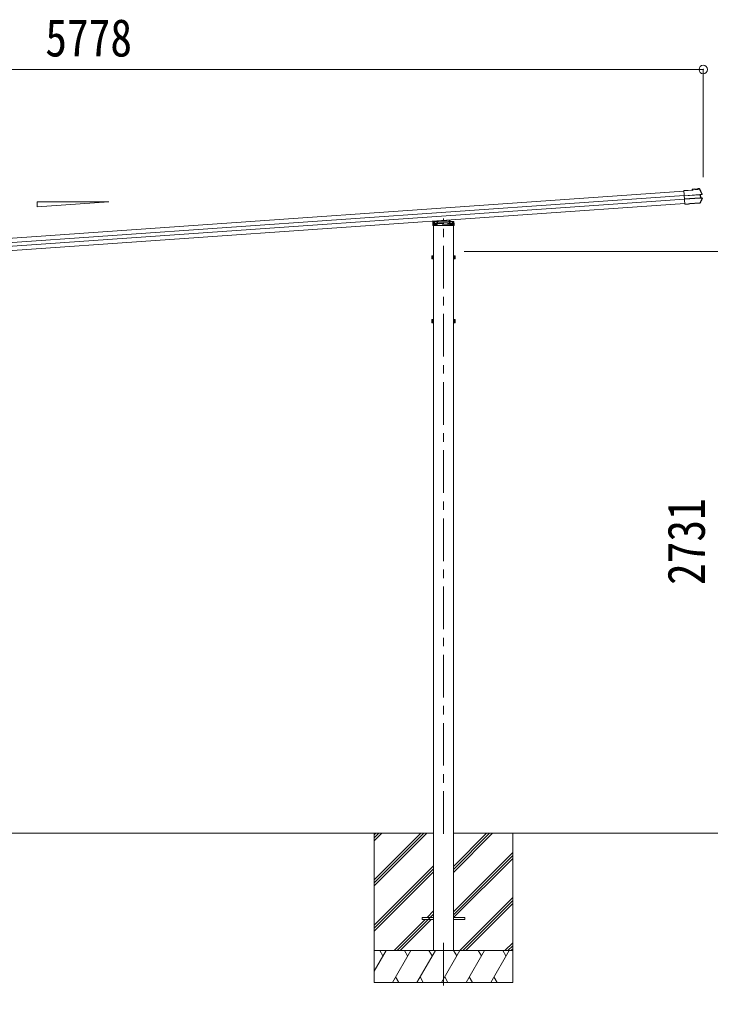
# Model space of a CAD drawing. Units: millimetres at full size, sheet at 1:40; details may follow other scales. Extents: x -11243 to 11243, y -7760 to 7760.
# Drawn here: x 4086 to 7331, y -5032 to -470 of the extents above; entities that cross this region are included whole.
import ezdxf
from ezdxf.enums import TextEntityAlignment as Align

# ---------------------------------------------------------------- set-up
doc = ezdxf.new("R2010")
doc.units = ezdxf.units.MM
doc.header["$LTSCALE"] = 40
doc.header["$PDMODE"] = 32
doc.header["$PDSIZE"] = 40
doc.linetypes.add('CHAIN1', pattern=[8, 5, -1, 1, -1])
doc.linetypes.add('DASHED1', pattern=[1.8, 1.2, -0.6])
for name, color, linetype, lineweight in [('0-0_0', 7, 'Continuous', 9), ('0-1_本体', 5, 'CHAIN1', 9), ('0-3_ELV2', 4, 'Continuous', 9), ('0-6_OTH_LINE', 6, 'Continuous', 9), ('0-7_SHAPE', 4, 'Continuous', 9)]:
    doc.layers.add(name, color=color, linetype=linetype, lineweight=lineweight)
doc.styles.add('ＭＳ ゴシック', font='')
doc.styles.get('ＭＳ ゴシック').set_extended_font_data('MS Gothic')

msp = doc.modelspace()

# ---------------------------------------------------------------- linework, layer by layer
at = {"layer": '0-0_0'}
for p, q in [((2823, -4289.62), (6030, -4289.62)), ((5751.5, -4289.62), (5751.5, -4989.62)), ((5751.5, -4508.6), (5970.48, -4289.62)), ((5751.5, -4522.74), (5984.62, -4289.62)), ((5751.5, -4536.89), (5998.77, -4289.62)), ((5751.5, -4324.76), (5786.63, -4289.62)), ((5751.5, -4310.61), (5772.49, -4289.62)), ((5751.5, -4296.47), (5758.35, -4289.62)), ((6123, -4473.76), (6307.13, -4289.62)), ((6123, -4459.61), (6292.99, -4289.62)), ((6123, -4445.47), (6278.85, -4289.62)), ((6123, -4289.62), (7106.75, -4289.62)), ((6401.5, -4289.62), (6401.5, -4989.62)), ((6123, -4657.6), (6401.5, -4379.1)), ((6123, -4671.74), (6401.5, -4393.25)), ((6123.76, -4685.12), (6401.5, -4407.39)), ((5751.5, -4720.73), (6030, -4442.24)), ((5751.5, -4734.88), (6030, -4456.38)), ((5751.5, -4749.02), (6030, -4470.52)), ((6153.11, -4839.62), (6401.5, -4591.23)), ((6167.25, -4839.62), (6401.5, -4605.38)), ((6181.39, -4839.62), (6401.5, -4619.52)), ((5844.74, -4839.62), (5990.24, -4694.12)), ((5858.88, -4839.62), (6030, -4668.51)), ((5873.03, -4839.62), (6018.53, -4694.12)), ((5999.24, -4685.12), (6030, -4654.37)), ((6365.24, -4839.62), (6401.5, -4803.37)), ((6379.38, -4839.62), (6401.5, -4817.51)), ((6393.53, -4839.62), (6401.5, -4831.65)), ((5751.5, -4839.62), (6401.5, -4839.62)), ((5751.5, -4936.88), (5807.65, -4839.62)), ((5792.65, -4865.61), (5777.65, -4839.62)), ((5836.52, -4989.62), (5923.12, -4839.62)), ((5908.12, -4865.61), (5893.12, -4839.62)), ((5951.99, -4989.62), (6038.59, -4839.62)), ((6023.59, -4865.61), (6008.59, -4839.62)), ((6067.46, -4989.62), (6154.06, -4839.62)), ((6139.06, -4865.61), (6124.06, -4839.62)), ((6182.93, -4989.62), (6269.53, -4839.62)), ((6254.53, -4865.61), (6239.53, -4839.62)), ((6298.4, -4989.62), (6385, -4839.62)), ((6355, -4839.62), (6370, -4865.61)), ((5851.52, -4963.65), (5866.52, -4989.62)), ((5966.99, -4963.64), (5981.99, -4989.62)), ((6082.46, -4963.64), (6097.46, -4989.62)), ((6197.93, -4963.64), (6212.93, -4989.62)), ((6313.4, -4963.65), (6328.4, -4989.62)), ((5751.5, -4989.62), (6401.5, -4989.62))]:
    msp.add_line(p, q, dxfattribs=at)
at = {"layer": '0-1_本体'}
for p, q in [((6076.5, -4292.12), (6076.5, -1403.44)), ((6076.5, -4803.49), (6076.5, -5032.5))]:
    msp.add_line(p, q, dxfattribs=at)
at = {"layer": '0-3_ELV2'}
for p, q in [((7205.51, -1276.34), (1633.11, -1666)), ((7244.59, -1270.43), (7205.29, -1273.18)), ((7209.8, -1337.62), (7205.29, -1273.18)), ((7205.4, -1274.67), (7246.2, -1271.82)), ((7257.16, -1265.14), (7244.29, -1266.04)), ((7244.29, -1266.04), (7244.59, -1270.43)), ((7257.26, -1266.64), (7245.89, -1267.43)), ((7246.2, -1271.82), (7245.89, -1267.43)), ((7245.89, -1267.43), (7246.47, -1268.02)), ((7246.91, -1272.44), (7246.2, -1271.82)), ((7257.27, -1266.67), (7255.97, -1266.76)), ((7255.97, -1266.76), (7256.1, -1268.72)), ((7256.1, -1268.72), (7273.06, -1267.53)), ((7257.26, -1266.64), (7257.16, -1265.14)), ((7257.16, -1265.14), (7257.36, -1265.74)), ((7257.26, -1266.64), (7257.27, -1266.67)), ((7257.27, -1266.67), (7257.3, -1267.13)), ((7271.65, -1266.13), (7257.3, -1267.13)), ((7261.49, -1266.84), (7261.59, -1268.34)), ((7267.58, -1267.92), (7267.47, -1266.42)), ((7271.4, -1264.76), (7271.52, -1264.13)), ((7276.69, -1263.77), (7271.52, -1264.13)), ((7271.65, -1266.13), (7271.62, -1265.66)), ((7273.06, -1267.53), (7272.92, -1265.57)), ((7206.93, -1296.66), (1634.53, -1686.32)), ((7208.14, -1313.89), (1635.73, -1703.55)), ((7206.97, -1297.13), (7279.87, -1292.03)), ((7279.96, -1293.27), (7207.05, -1298.36)), ((7280.93, -1307.13), (7208.02, -1312.23)), ((7208.11, -1313.46), (7281.02, -1308.37)), ((7281.37, -1291.93), (7282.28, -1291.87)), ((7281.73, -1293.25), (7282.24, -1293.22)), ((7281.91, -1308.24), (7282.14, -1308.23)), ((7288.19, -1290.28), (7282.28, -1291.87)), ((7282.28, -1291.87), (7283.42, -1308.2)), ((7282.51, -1308.26), (7283.42, -1308.2)), ((7283.2, -1306.86), (7282.68, -1306.9)), ((7282.94, -1293.06), (7283.86, -1292.99)), ((7283.42, -1308.2), (7289.46, -1308.94)), ((7283.91, -1306.92), (7284.83, -1306.86)), ((7209.56, -1334.2), (1637.15, -1723.86)), ((7226.45, -1334.95), (7209.69, -1336.12)), ((7217.25, -1336.7), (7209.77, -1337.22)), ((7226.56, -1336.45), (7209.8, -1337.62)), ((7217.28, -1337.1), (7217.17, -1335.6)), ((7226.45, -1334.95), (7226.62, -1334.57)), ((7226.45, -1334.95), (7226.56, -1336.45)), ((7226.56, -1336.45), (7226.73, -1336.07)), ((7226.62, -1334.57), (7232.61, -1334.15)), ((7226.62, -1334.57), (7226.73, -1336.07)), ((7226.73, -1336.07), (7232.72, -1335.65)), ((7232.61, -1334.15), (7232.84, -1334.5)), ((7279.9, -1331.21), (7232.84, -1334.5)), ((7232.84, -1334.5), (7232.94, -1336)), ((7279.08, -1332.77), (7232.94, -1336)), ((6028.09, -1417.55), (6076.5, -1414.16)), ((6076.5, -1414.16), (6124.92, -1417.55)), ((6106.32, -1411.63), (6106.6, -1416.27)), ((6027.56, -1426.06), (6076.5, -1422.63)), ((6030, -4839.62), (6030, -1436.56)), ((6076.5, -1422.63), (6125.44, -1426.06)), ((6123, -4839.62), (6123, -1436.56)), ((6125.85, -1418.49), (6126.95, -1436.56)), ((6021.3, -1579.86), (6021.88, -1578.86)), ((6021.3, -1579.86), (6021.3, -1592.86)), ((6021.3, -1592.86), (6021.88, -1593.87)), ((6026.8, -1578.86), (6021.88, -1578.86)), ((6026.8, -1582.61), (6021.88, -1582.61)), ((6026.8, -1590.12), (6021.88, -1590.12)), ((6026.8, -1593.87), (6021.88, -1593.87)), ((6026.79, -1586.66), (6028.4, -1586.66)), ((6026.8, -1578.66), (6026.8, -1593.67)), ((6028.4, -1579.11), (6026.8, -1579.11)), ((6026.8, -1585.66), (6028.4, -1585.66)), ((6026.8, -1593.21), (6028.4, -1593.21)), ((6124.6, -1579.11), (6126.2, -1579.11)), ((6126.2, -1585.66), (6124.6, -1585.66)), ((6126.21, -1586.66), (6124.6, -1586.66)), ((6126.2, -1593.21), (6124.6, -1593.21)), ((6126.2, -1578.66), (6126.2, -1593.67)), ((6126.2, -1578.66), (6131.12, -1578.66)), ((6126.2, -1582.41), (6131.12, -1582.41)), ((6126.2, -1589.92), (6131.12, -1589.92)), ((6126.2, -1593.67), (6131.12, -1593.67)), ((6131.7, -1579.66), (6131.12, -1578.66)), ((6131.7, -1592.66), (6131.12, -1593.67)), ((6131.7, -1579.66), (6131.7, -1592.66)), ((6021.3, -1879.86), (6021.88, -1878.86)), ((6021.3, -1879.86), (6021.3, -1892.86)), ((6021.3, -1892.86), (6021.88, -1893.87)), ((6026.8, -1878.86), (6021.88, -1878.86)), ((6026.8, -1882.61), (6021.88, -1882.61)), ((6026.8, -1890.12), (6021.88, -1890.12)), ((6026.8, -1893.87), (6021.88, -1893.87)), ((6026.79, -1886.66), (6028.4, -1886.66)), ((6026.8, -1878.66), (6026.8, -1893.67)), ((6028.4, -1879.11), (6026.8, -1879.11)), ((6026.8, -1885.66), (6028.4, -1885.66)), ((6026.8, -1893.21), (6028.4, -1893.21)), ((6124.6, -1879.11), (6126.2, -1879.11)), ((6126.2, -1885.66), (6124.6, -1885.66)), ((6126.21, -1886.66), (6124.6, -1886.66)), ((6126.2, -1893.21), (6124.6, -1893.21)), ((6126.2, -1878.66), (6126.2, -1893.67)), ((6126.2, -1878.66), (6131.12, -1878.66)), ((6126.2, -1882.41), (6131.12, -1882.41)), ((6126.2, -1889.92), (6131.12, -1889.92)), ((6126.2, -1893.67), (6131.12, -1893.67)), ((6131.7, -1879.66), (6131.12, -1878.66)), ((6131.7, -1892.66), (6131.12, -1893.67)), ((6131.7, -1879.66), (6131.7, -1892.66)), ((5976.5, -4685.12), (6030, -4685.12)), ((6176.5, -4685.12), (6123, -4685.12))]:
    msp.add_line(p, q, dxfattribs=at)
at = {"layer": '0-3_ELV2', "linetype": 'DASHED1'}
for p, q in [((6104.32, -1411.77), (6105.84, -1436.56)), ((6027.63, -1426.06), (6125.37, -1426.06)), ((6030.11, -1419.41), (6029.06, -1436.56)), ((6029.53, -1428.86), (6034.5, -1428.86)), ((6029.58, -1428.06), (6123.43, -1428.06)), ((6076.5, -1424.64), (6029.59, -1427.92)), ((6076.5, -1416.17), (6030.11, -1419.41)), ((6033.3, -1419.19), (6033.3, -1432.83)), ((6033.3, -1432.83), (6034.3, -1434.56)), ((6118.7, -1434.56), (6034.3, -1434.56)), ((6034.5, -1419.11), (6034.5, -1434.56)), ((6036, -1427.47), (6036, -1434.56)), ((6039.1, -1428.06), (6039.1, -1434.56)), ((6039.23, -1428.06), (6039.23, -1434.56)), ((6039.5, -1427.23), (6039.5, -1434.56)), ((6039.5, -1432.83), (6042.5, -1432.83)), ((6042.5, -1427.02), (6042.5, -1434.56)), ((6045.74, -1427), (6046.43, -1415.82)), ((6048.44, -1415.68), (6047.16, -1436.56)), ((6050.5, -1426.06), (6050.5, -1428.06)), ((6055, -1428.86), (6055, -1426.14)), ((6056.5, -1428.86), (6055, -1428.86)), ((6056.5, -1426.04), (6056.5, -1428.86)), ((6122.9, -1419.41), (6076.5, -1416.17)), ((6123.42, -1427.92), (6076.5, -1424.64)), ((6096.5, -1428.86), (6096.5, -1426.04)), ((6096.5, -1428.86), (6098, -1428.86)), ((6098, -1426.14), (6098, -1428.86)), ((6102.5, -1428.06), (6102.5, -1426.06)), ((6106.6, -1416.27), (6107.26, -1427)), ((6110.5, -1427.02), (6110.5, -1434.56)), ((6110.5, -1432.83), (6113.5, -1432.83)), ((6113.5, -1427.23), (6113.5, -1434.56)), ((6113.77, -1428.06), (6113.77, -1434.56)), ((6113.9, -1428.06), (6113.9, -1434.56)), ((6117, -1427.47), (6117, -1434.56)), ((6118.5, -1419.11), (6118.5, -1434.56)), ((6118.5, -1428.86), (6123.47, -1428.86)), ((6118.7, -1434.56), (6119.7, -1432.83)), ((6119.7, -1419.19), (6119.7, -1432.83)), ((6123.95, -1436.56), (6122.9, -1419.41))]:
    msp.add_line(p, q, dxfattribs=at)
at = {"layer": '0-3_ELV2'}
for points in [[(7277.12, -1265.25), (7271.63, -1265.63), (7271.52, -1264.13)], [(7272.92, -1265.57), (7271.62, -1265.66), (7271.63, -1265.63)], [(7278.28, -1265.9), (7283.8, -1277.13), (7289.04, -1288.49)], [(7290.47, -1310.8), (7285.3, -1321.06), (7279.9, -1331.21)], [(7288.58, -1291.73), (7283.86, -1292.99), (7284.83, -1306.86), (7289.65, -1307.45)], [(7232.61, -1334.15), (7232.72, -1335.65), (7232.94, -1336)], [(6126.95, -1436.56), (6026.05, -1436.56), (6027.16, -1418.49)], [(6030, -1577.66), (6028.4, -1577.66), (6028.4, -1594.66), (6030, -1594.66)], [(6123, -1577.66), (6124.6, -1577.66), (6124.6, -1594.66), (6123, -1594.66)], [(6030, -1877.66), (6028.4, -1877.66), (6028.4, -1894.66), (6030, -1894.66)], [(6123, -1877.66), (6124.6, -1877.66), (6124.6, -1894.66), (6123, -1894.66)], [(5976.5, -4685.12), (5976.5, -4694.12), (6030, -4694.12)], [(6176.5, -4685.12), (6176.5, -4694.12), (6123, -4694.12)]]:
    msp.add_lwpolyline(points, dxfattribs=at)
for centre, radius, start, end in [((7276.92, -1266.96), 3.19, 26.86597, 94.02466), ((7277.21, -1266.44), 1.2, 26.89869, 94.02902), ((6831.93, -1492.34), 502, 24.03393, 26.8619), ((6840.86, -1090.92), 502, 331.41438, 333.93986), ((7287.85, -1289.03), 1.3, 285.12702, 24.10936), ((7287.85, -1289.03), 2.8, 285, 24.03393), ((7289.3, -1310.23), 1.3, 333.87402, 82.86161), ((7289.3, -1310.23), 2.8, 333.93986, 83), ((7278.86, -1329.59), 3.19, 273.987, 331.41712), ((6027.63, -1427.05), 1, 94, 176.5), ((6028.15, -1418.55), 1, 94, 176.5), ((6124.85, -1418.55), 1, 3.5, 86), ((6125.37, -1427.05), 1, 3.5, 86), ((6024.62, -1580.73), 3.32, 145.61575, 214.38425), ((6033.72, -1586.36), 12.42, 162.41205, 197.58795), ((6024.62, -1591.99), 3.32, 145.61575, 214.38425), ((6128.38, -1580.53), 3.32, 325.61575, 34.38425), ((6119.28, -1586.16), 12.42, 342.41205, 17.58795), ((6128.38, -1591.79), 3.32, 325.61575, 34.38425), ((6024.62, -1880.73), 3.32, 145.61575, 214.38425), ((6033.72, -1886.36), 12.42, 162.41205, 197.58795), ((6024.62, -1891.99), 3.32, 145.61575, 214.38425), ((6128.38, -1880.53), 3.32, 325.61575, 34.38425), ((6119.28, -1886.16), 12.42, 342.41205, 17.58795), ((6128.38, -1891.79), 3.32, 325.61575, 34.38425)]:
    msp.add_arc(centre, radius, start, end, dxfattribs=at)
at = {"layer": '0-3_ELV2', "linetype": 'DASHED1'}
for centre, start, end in [((6027.63, -1427.06), 90, 176.5), ((6125.37, -1427.06), 3.5, 90)]:
    msp.add_arc(centre, 1, start, end, dxfattribs=at)
at = {"layer": '0-3_ELV2'}
for centre, major_axis, ratio, start_param, end_param in [((7246.55, -1269.21), (-0.08, 1.2), 0.052408, 5.1044164, 6.2220988), ((7235.73, -1461.2), (-34.91, 499.28), 0.052408, 5.0964197, 5.1044164), ((7257.58, -1268.92), (-0.22, 3.19), 0.016053, 5.3122341, 6.2220988), ((7271.63, -1267.94), (-0.22, 3.19), 0.016053, 0.0610865, 0.9709512), ((7279.89, -1292.32), (1.5, 0.1), 0.19438, 0.8222243, 1.5707963), ((7280, -1293.85), (2.99, 0.21), 0.19438, 0.9410649, 1.5707963), ((7279.89, -1292.33), (1.48, 0.4), 0.014741, 0.0756738, 0.8193583), ((7280.89, -1306.55), (2.99, 0.21), 0.19438, 4.712389, 5.3421204), ((7281, -1308.07), (1.5, 0.1), 0.19438, 4.712389, 5.3570179), ((7280.99, -1308.07), (1.52, -0.19), 0.014741, 5.567803, 6.2075115), ((7280, -1293.85), (2.95, 0.79), 0.014741, 0.0756738, 0.7041788), ((7280.89, -1306.55), (3.03, -0.37), 0.014741, 5.5790065, 6.2075115)]:
    msp.add_ellipse(centre, major_axis=major_axis, ratio=ratio, start_param=start_param, end_param=end_param, dxfattribs=at)
at = {"layer": '0-6_OTH_LINE'}
for p, q in [((7296.4, -704.54), (1518.4, -704.54)), ((7296.4, -704.54), (7296.4, -1209.51)), ((7364.69, -1558.86), (6173, -1558.86)), ((7815.69, -4289.62), (7106.75, -4289.62))]:
    msp.add_line(p, q, dxfattribs=at)
msp.add_point((7296.4, -704.54), dxfattribs=at)
at = {"layer": '0-7_SHAPE'}
for p, q in [((4169.24, -1326.16), (4505.24, -1326.16)), ((4169.24, -1349.66), (4169.24, -1326.16)), ((4505.24, -1326.16), (4169.24, -1349.66))]:
    msp.add_line(p, q, dxfattribs=at)

# ---------------------------------------------------------------- texts
at = {"layer": '0-6_OTH_LINE', "color": 7, "style": 'ＭＳ ゴシック', "width": 0.85}
msp.add_text('5778', height=176, dxfattribs=at).set_placement((4207.4, -696.54), align=Align.BOTTOM_LEFT)
msp.add_text('2731', height=176, rotation=90, dxfattribs=at).set_placement((7356.69, -3124.24), align=Align.BOTTOM_LEFT)

doc.saveas('drawing.dxf')
